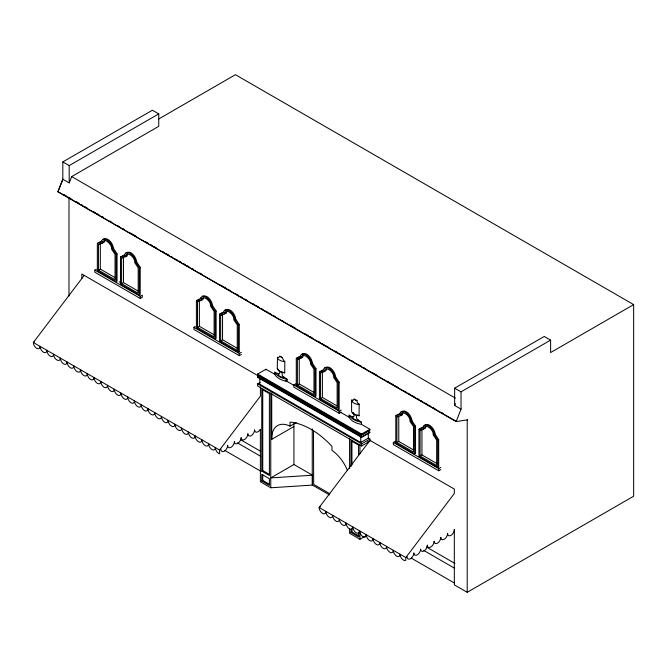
<?xml version="1.0" encoding="UTF-8"?>
<svg xmlns="http://www.w3.org/2000/svg" width="667" height="667" viewBox="0 0 667 667"><rect width="100%" height="100%" fill="white"/><g stroke="black" fill="none" stroke-linecap="round" stroke-linejoin="round"><path stroke-width="1" d="M101.934 243.547C103.385 236.16 112.423 244.364 111.539 249.091L115.032 254.219L115.032 279.765L98.441 270.185L98.441 244.639L103.81 242.463L105.211 239.586M125.096 257.037C126.547 249.65 135.593 257.854 134.701 262.581L138.194 267.709L138.194 293.255L121.602 283.675L121.602 258.129L126.972 255.953L127.614 253.718M200.909 298.816L201.017 297.991M201 300.742C202.451 293.355 211.489 301.559 210.605 306.286L214.099 311.414L214.099 336.96L197.507 327.38L197.507 301.834L202.876 299.658L203.518 297.424M224.162 314.232C225.613 306.845 234.659 315.049 233.767 319.776L237.26 324.904L237.26 350.45L220.669 340.87L220.669 315.324L226.038 313.148L227.447 310.272M300.875 358.404C302.326 351.017 311.364 359.221 310.48 363.949L313.974 369.076L313.974 394.622L297.382 385.042L297.382 359.496L302.743 357.32L303.385 355.086M324.037 371.886C325.488 364.507 334.526 372.711 333.642 377.43L337.135 382.566L337.135 408.112L320.544 398.532L320.544 372.986L325.913 370.81L326.555 368.576M400.4 415.858C401.851 408.479 410.889 416.683 410.005 421.411L413.498 426.538L413.498 452.084L396.907 442.504L396.907 416.958L402.276 414.782L402.918 412.548M423.562 429.348C425.012 421.969 434.059 430.173 433.166 434.892L436.66 440.028L436.66 465.574L420.068 455.995L420.068 430.448L425.438 428.272L426.08 426.038M359.18 403.902L359.063 415.766L358.212 415.283A3.177 1.834 60 0 0 357.729 415.174M284.809 361.231L284.734 372.853L283.884 372.361M283.95 377.038L287.093 379.306L287.093 381.441A18.292 10.564 0 0 1 274.796 374.337L265.966 369.235L257.637 374.045L257.637 374.871L361.597 434.901L369.927 430.09L369.927 429.256L361.431 424.354A18.292 10.564 0 0 1 349.133 417.25L340.145 412.064M358.287 419.96L361.431 422.228L361.431 424.354M57.954 191.737L62.856 179.206L57.954 191.737L456.228 421.319M69.193 182.9L71.686 176.588L158.746 126.321L158.746 113.899L152.376 110.222L62.823 161.923L62.823 179.223L69.193 182.9L69.193 165.599L158.746 113.899M455.394 403.652L454.644 405.478L454.644 388.177L544.23 336.46L550.6 340.128L550.6 352.56L633.65 304.611L633.65 496.206L467.208 592.304L454.327 584.867L454.327 529.531A4.769 2.751 -60 0 1 450.959 535.368A4.769 2.751 -60 0 1 447.59 533.425A4.769 2.751 -60 0 1 444.222 539.261A4.769 2.751 -60 0 1 440.845 537.319A4.769 2.751 -60 0 1 437.477 543.155A4.769 2.751 -60 0 1 434.109 541.212A4.769 2.751 -60 0 1 430.74 547.048A4.769 2.751 -60 0 1 427.364 545.097A4.769 2.751 -60 0 1 423.995 550.942A4.769 2.751 -60 0 1 420.627 548.991A4.769 2.751 -60 0 1 417.259 554.827A4.769 2.751 -60 0 1 413.882 552.885A4.769 2.751 -60 0 1 410.513 558.721A4.769 2.751 -60 0 1 407.145 556.778L405.819 557.537L405.786 560.272A4.769 2.751 60 0 1 402.109 558.996A4.769 2.751 60 0 1 400.025 554.202A4.769 2.751 60 0 1 396.657 556.145A4.769 2.751 60 0 1 393.288 550.308A4.769 2.751 60 0 1 389.92 552.251A4.769 2.751 60 0 1 386.543 546.415A4.769 2.751 60 0 1 383.175 548.357A4.769 2.751 60 0 1 379.806 542.521A4.769 2.751 60 0 1 376.438 544.472A4.769 2.751 60 0 1 373.07 538.628A4.769 2.751 60 0 1 369.693 540.578A4.769 2.751 60 0 1 366.325 534.742A4.769 2.751 60 0 1 362.956 536.685A4.769 2.751 60 0 1 359.588 530.849A4.769 2.751 60 0 1 356.211 532.791A4.769 2.751 60 0 1 352.843 526.955A4.769 2.751 60 0 1 349.475 528.906A4.769 2.751 60 0 1 346.106 523.061A4.769 2.751 60 0 1 342.73 525.012A4.769 2.751 60 0 1 339.361 519.176A4.769 2.751 60 0 1 335.993 521.119A4.769 2.751 60 0 1 332.625 515.283A4.769 2.751 60 0 1 329.248 517.225A4.769 2.751 60 0 1 325.88 511.389A4.769 2.751 60 0 1 322.511 513.332A4.769 2.751 60 0 1 319.143 507.495L369.443 441.095M467.208 592.304L467.208 420.085L467.725 419.785L456.12 421.611L461.047 409.129L454.644 405.478M423.587 426.597C427.372 420.302 435.159 429.206 435.101 434.134L438.678 439.636L438.678 466.942L437.76 467.475L418.968 456.628L418.968 429.323L422.553 427.956C425.062 420.185 434.609 429.431 434.175 434.667L437.76 440.17L437.76 467.475M84.242 275.304L33.35 342.496A4.769 2.751 60 0 0 36.718 348.332A4.769 2.751 60 0 0 40.087 346.39A4.769 2.751 60 0 0 43.463 352.226A4.769 2.751 60 0 0 46.832 350.283A4.769 2.751 60 0 0 50.2 356.12A4.769 2.751 60 0 0 53.568 354.177A4.769 2.751 60 0 0 56.945 360.013A4.769 2.751 60 0 0 60.313 358.062A4.769 2.751 60 0 0 63.682 363.899A4.769 2.751 60 0 0 67.05 361.956A4.769 2.751 60 0 0 70.427 367.792A4.769 2.751 60 0 0 73.795 365.849A4.769 2.751 60 0 0 77.164 371.686A4.769 2.751 60 0 0 80.532 369.743A4.769 2.751 60 0 0 83.909 375.579A4.769 2.751 60 0 0 87.277 373.628A4.769 2.751 60 0 0 90.645 379.473A4.769 2.751 60 0 0 94.014 377.522A4.769 2.751 60 0 0 97.39 383.358A4.769 2.751 60 0 0 100.759 381.416A4.769 2.751 60 0 0 104.127 387.252A4.769 2.751 60 0 0 107.495 385.309A4.769 2.751 60 0 0 110.872 391.145A4.769 2.751 60 0 0 114.24 389.203A4.769 2.751 60 0 0 117.609 395.039A4.769 2.751 60 0 0 120.977 393.088A4.769 2.751 60 0 0 124.354 398.924A4.769 2.751 60 0 0 127.722 396.982A4.769 2.751 60 0 0 131.091 402.818A4.769 2.751 60 0 0 134.459 400.875A4.769 2.751 60 0 0 137.836 406.712A4.769 2.751 60 0 0 141.204 404.769A4.769 2.751 60 0 0 144.572 410.605A4.769 2.751 60 0 0 147.941 408.654A4.769 2.751 60 0 0 151.309 414.499A4.769 2.751 60 0 0 154.686 412.548A4.769 2.751 60 0 0 158.054 418.384A4.769 2.751 60 0 0 161.422 416.441A4.769 2.751 60 0 0 164.791 422.278A4.769 2.751 60 0 0 168.167 420.335A4.769 2.751 60 0 0 171.536 426.171A4.769 2.751 60 0 0 174.904 424.22A4.769 2.751 60 0 0 178.272 430.065A4.769 2.751 60 0 0 181.649 428.114A4.769 2.751 60 0 0 185.017 433.95A4.769 2.751 60 0 0 188.386 432.008A4.769 2.751 60 0 0 191.754 437.844A4.769 2.751 60 0 0 195.131 435.901A4.769 2.751 60 0 0 198.499 441.737A4.769 2.751 60 0 0 201.868 439.795A4.769 2.751 60 0 0 205.236 445.631A4.769 2.751 60 0 0 208.613 443.68A4.769 2.751 60 0 0 211.981 449.525A4.769 2.751 60 0 0 215.349 447.574A4.769 2.751 60 0 0 219.593 453.785L219.585 450.017L260.397 396.14L260.397 386.835M353.051 416.391L352.359 416.983L349.133 415.124L349.133 417.25M102.56 239.561C107.62 236.018 113.056 243.638 113.473 248.332L117.05 253.835L117.05 281.132L116.133 281.666L97.34 270.819L97.34 243.522L99.566 242.079L101.851 241.621M125.721 253.051C130.782 249.508 136.218 257.128 136.635 261.814L140.22 267.325L140.22 294.622L139.295 295.156L120.51 284.309L120.51 257.012L124.087 255.636C126.597 247.866 136.143 257.112 135.709 262.348L139.295 267.851L139.295 295.156M224.787 310.247C229.848 306.703 235.284 314.324 235.701 319.009L239.278 324.521L239.278 351.817L238.361 352.351L219.576 341.504L219.576 314.199L223.153 312.831C225.663 305.061 235.209 314.307 234.776 319.543L238.361 325.046L238.361 352.351M301.492 354.419C306.553 350.875 311.998 358.496 312.406 363.182L315.991 368.693L315.991 395.99L315.066 396.523L296.281 385.676L296.281 358.379L299.867 357.003C302.368 349.233 311.923 358.479 311.489 363.715L315.066 369.218L315.066 396.523M324.654 367.909C329.715 364.365 335.159 371.986 335.576 376.672L339.153 382.174L339.153 409.48L338.236 410.013L319.443 399.166L319.443 371.861L323.028 370.493C325.529 362.723 335.084 371.969 334.651 377.205L338.236 382.708L338.236 410.013M401.017 411.881C406.078 408.337 411.522 415.958 411.939 420.644L415.516 426.155L415.516 453.452L414.599 453.985L395.806 443.138L395.806 415.833L398.032 414.39L400.308 413.932M121.602 258.129L124.429 256.386M215.199 338.861L196.406 328.014L196.406 300.717L199.992 299.341C202.493 291.571 212.048 300.817 211.614 306.053L215.199 311.564L215.199 338.861L216.116 338.327L216.116 311.03L212.54 305.528C211.914 300.9 207.854 294.772 202.568 295.965M297.382 359.496L300.2 357.754M352.259 399.908L351.601 400.25L351.601 411.464A8.504 4.911 0 0 0 359.063 415.766M278.389 373.828L274.796 372.211L274.796 374.337M158.629 119.043L235.426 74.696L633.65 304.611M97.34 243.522L98.266 242.988M98.441 244.639L100.317 243.563L100.317 269.109L115.158 277.68M116.133 281.666L116.133 254.369L112.548 248.858L113.473 248.332M116.133 254.369L117.05 253.835M94.872 270.127L140.245 296.323L142.321 295.122L142.321 297.257L140.245 298.449L94.872 272.253L94.872 270.127L96.256 269.326M120.51 257.012L124.054 255.153M98.441 270.185L100.317 269.109M135.709 262.348L136.635 261.814M139.295 267.851L140.22 267.325M121.602 283.675L123.478 282.591L138.319 291.162M34.501 341.829L33.35 342.496L219.585 450.017L220.91 449.258A4.769 2.751 -60 0 0 224.279 451.2A4.769 2.751 -60 0 0 227.647 445.364A4.769 2.751 -60 0 0 231.024 447.307A4.769 2.751 -60 0 0 234.392 441.471A4.769 2.751 -60 0 0 237.76 443.413A4.769 2.751 -60 0 0 241.129 437.577A4.769 2.751 -60 0 0 244.506 439.528A4.769 2.751 -60 0 0 247.874 433.692A4.769 2.751 -60 0 0 251.242 435.634A4.769 2.751 -60 0 0 254.611 429.798A4.769 2.751 -60 0 0 256.695 432.191A4.769 2.751 -60 0 0 260.363 429.223L260.397 481.791L270.769 487.777L312.448 485.092L312.448 475.212L293.93 464.524L270.769 477.897L312.448 475.212M196.406 300.717L199.958 298.858M197.507 301.834L199.383 300.759L199.383 326.305L214.224 334.876M211.614 306.053L212.54 305.528M215.199 311.564L216.116 311.03M241.387 354.452L239.311 355.644L193.939 329.448L193.939 327.322L195.323 326.522M219.576 314.199L221.794 312.765L224.079 312.298M197.507 327.38L199.383 326.305M220.669 315.324L222.545 314.24L222.545 339.786L237.385 348.357M234.776 319.543L235.701 319.009M238.361 325.046L239.278 324.521M220.669 340.87L222.545 339.786M193.939 327.322L239.311 353.518L241.387 352.318M259.797 377.155L360.764 435.443L368.309 431.09L369.927 432.583L361.597 437.394L257.637 377.372L257.637 376.805L260.138 375.363M257.637 377.372L260.138 375.93M296.281 358.379L298.499 356.937L300.784 356.47M259.797 378.648L259.797 384.209L360.764 442.504L368.309 438.144L369.927 439.078L369.927 441.179L361.597 445.99L257.637 385.968L257.637 383.858L260.138 382.416M311.489 363.715L312.406 363.182M315.066 369.218L315.991 368.693M341.262 412.106L339.186 413.307L293.813 387.11L293.813 384.984L295.881 383.783M319.443 371.861L322.995 370.002M296.281 385.676L297.207 385.142M297.382 385.042L299.25 383.959L314.099 392.529M320.544 372.986L322.411 371.903L322.411 397.449L337.26 406.02M334.651 377.205L335.576 376.672M338.236 382.708L339.153 382.174M320.544 398.532L322.411 397.449M271.727 393.288L271.727 439.336A28.172 16.266 60 0 1 290.045 426.146L296.265 422.553M271.727 439.336L293.93 426.513A28.172 16.266 60 0 1 294.005 423.628M293.813 384.984L339.186 411.18L341.262 409.98M261.764 471.119L269.393 475.521L269.393 393.613L261.764 389.211L261.764 471.119L262.748 470.552L269.526 474.47M261.764 480.999L269.393 485.401L269.393 478.689L261.764 474.287L261.764 480.999L262.748 480.432L269.526 484.35M257.637 374.045L361.597 434.067L369.927 429.256M395.806 415.833L396.732 415.308M257.637 376.805L361.597 436.827L369.927 432.016M396.907 416.958L398.774 415.875L398.774 441.421L413.623 449.992M257.637 383.858L361.597 443.88L369.927 439.078M454.644 388.177L461.014 391.854L550.6 340.128M414.599 453.985L414.599 426.68L411.014 421.177L411.939 420.644M414.599 426.68L415.516 426.155M440.787 469.568L438.711 470.769L393.338 444.572L393.338 442.446L395.414 441.246M418.968 429.323L421.194 427.881L423.478 427.422M395.806 443.138L396.732 442.605M396.907 442.504L398.774 441.421M420.068 430.448L421.944 429.365L421.944 454.911L436.785 463.482M461.047 409.129L461.014 391.854M434.175 434.667L435.101 434.134M320.468 506.728L319.143 507.495L405.819 557.537L454.327 493.497L454.327 489.069L369.927 440.337M437.76 440.17L438.678 439.636M420.068 455.995L421.944 454.911M393.338 442.446L438.711 468.643L440.787 467.442M350.95 529.615L350.95 532.491L351.934 531.924L359.563 536.326M349.583 528.339L349.583 533.283L359.955 539.269L365.9 535.834M277.497 357.254L277.272 368.543A8.504 4.911 0 0 0 284.734 372.853M98.641 242.613L100.925 242.146C103.435 234.375 112.981 243.622 112.548 248.858M397.107 414.924L399.391 414.465C401.893 406.695 411.447 415.941 411.014 421.177M358.212 415.283L357.579 415.191M102.443 242.521L103.81 242.463M125.604 256.011L126.972 255.953M224.671 313.207L226.038 313.148M400.909 414.841L402.276 414.782M352.359 400.692L351.601 400.25L352.426 400.442A3.935 2.268 60 0 0 353.96 399.066L356.762 400.625A5.178 2.993 60 0 0 359.063 404.561L358.212 404.069M62.823 161.923L69.193 165.599M71.686 176.588L455.369 398.107M63.849 194.531L66.55 196.09M68.351 197.132L71.052 198.691M76.463 201.818L79.165 203.377M80.965 204.419L82.766 205.453M84.567 206.495L87.269 208.054M93.58 211.697L95.381 212.74M97.182 213.782L98.983 214.816M101.684 216.383L103.485 217.417M109.797 221.06L111.597 222.103M117.901 225.746L119.701 226.78M122.411 228.347L124.212 229.381M130.515 233.025L135.926 236.143M145.831 241.871L148.533 243.43M150.342 244.472L152.143 245.506M153.944 246.548L156.645 248.107M162.948 251.751L164.749 252.793M166.558 253.835L169.26 255.394M171.06 256.428L172.861 257.47M175.563 259.029L177.364 260.072M179.165 261.114L180.974 262.156M183.675 263.715L185.476 264.757M187.277 265.791L189.078 266.833M191.779 268.392L193.58 269.435M199.892 273.078L201.692 274.12M220.61 285.042L226.021 288.161M227.822 289.203L230.524 290.762M235.926 293.88L238.628 295.448M240.437 296.482L242.238 297.524M244.939 299.083L246.74 300.125M253.043 303.768L254.852 304.811M256.653 305.845L258.454 306.887M261.156 308.446L262.956 309.488M265.658 311.047L267.459 312.089M269.268 313.131L271.069 314.174M273.77 315.733L275.571 316.767M281.874 320.41L283.675 321.452M289.987 325.096L295.389 328.214M305.303 333.934L308.004 335.493M309.805 336.535L312.506 338.094M317.917 341.221L320.619 342.78M322.419 343.822L324.22 344.856M326.021 345.898L328.731 347.457M335.034 351.1L336.835 352.143M338.636 353.185L340.437 354.219M343.138 355.786L344.947 356.82M351.251 360.463L353.051 361.506M359.363 365.149L361.164 366.183M363.865 367.75L365.666 368.784M371.969 372.428L377.38 375.546M387.285 381.274L389.995 382.833M391.796 383.875L393.597 384.909M395.398 385.951L398.099 387.51M404.41 391.154L406.211 392.196M408.012 393.238L410.714 394.797M412.514 395.831L414.315 396.873M417.017 398.432L418.826 399.475M420.627 400.517L422.428 401.559M425.129 403.118L426.93 404.16M428.731 405.194L430.532 406.236M433.242 407.795L435.042 408.838M441.346 412.481L443.146 413.523M57.896 191.696L456.17 421.652M277.272 368.543L278.498 369.451M119.193 281.766L120.969 282.8M236.602 350.267L239.278 351.817M285.343 380.423L293.388 385.067M259.646 376.672L81.858 274.029L81.858 278.456M260.697 378.239L262.506 379.281M265.208 380.84L267.008 381.883M268.809 382.925L270.619 383.967M273.32 385.526L275.121 386.568M277.831 388.127L279.631 389.169M281.432 390.212L283.233 391.254M285.943 392.813L291.354 395.94M294.055 397.499L295.856 398.541M297.657 399.583L303.969 403.227M305.778 404.26L308.479 405.828M310.28 406.87L316.592 410.513M318.392 411.547L323.803 414.674M326.505 416.233L328.314 417.275M331.015 418.834L336.426 421.961M342.738 425.604L349.049 429.248M350.85 430.29L352.651 431.332M355.353 432.891L357.162 433.934M240.77 439.811L260.564 451.242M426.338 546.948L454.927 563.457M329.832 493.713L313.673 484.392L313.473 430.949M329.406 494.881L312.256 484.976L312.256 428.764M237.352 442.83L260.739 456.336M423.803 550.475L454.185 568.017M224.754 450.425L260.739 471.202M411.289 558.121L454.185 582.891M350.95 532.491L358.579 536.893L358.579 532.099M352.968 412.548L353.252 412.931A3.21 1.851 60 0 1 353.252 416.992L352.359 416.983A6.887 3.977 0 0 0 358.212 420.368A3.177 1.834 60 0 1 356.461 417.4A3.177 1.834 60 0 1 357.287 415.224M438.711 468.643L438.711 470.769M368.309 433.508L368.309 438.144M367.65 441.662L367.65 443.455M361.597 434.067L361.597 434.901M361.597 436.827L361.597 437.394M361.597 443.88L361.597 445.99M360.764 433.517L360.764 435.443M360.764 436.943L360.764 442.504M359.955 444.314L359.955 453.618M359.955 532.049L359.955 539.269M358.579 455.469L358.579 445.106L350.95 440.704L350.95 466.625M351.934 440.137L351.934 465.016M351.934 528.089L351.934 531.924M349.583 438.327L349.583 468.409M339.186 411.18L339.186 413.307M299.25 358.412L299.25 383.959M293.93 426.513L293.93 464.524M290.045 426.146L290.045 422.128A75.388 43.522 60 0 1 331.958 446.331L331.958 450.342A29.156 16.833 60 0 1 347.499 470.56M270.769 392.821L270.769 487.777M265.966 369.235L265.966 370.068M262.748 389.678L262.748 470.552M262.748 474.679L262.748 480.432M239.311 353.518L239.311 355.644M140.245 296.323L140.245 298.449M123.478 257.045L123.478 282.591M68.984 197.44L68.984 295.998M359.063 404.561A8.504 4.911 0 0 1 351.601 400.25M357.178 400.559A6.587 3.802 0 0 1 354.477 399.166M279.265 370.627A3.21 1.851 60 0 1 278.914 374.07L278.022 374.07A6.887 3.977 0 0 0 283.884 377.455A3.177 1.834 60 0 1 282.124 374.487A3.177 1.834 60 0 1 282.95 372.311M287.093 379.306A18.292 10.564 0 0 1 274.796 372.211M283.25 372.269A6.512 3.76 0 0 1 280.24 371.286M279.765 370.985A6.512 3.76 0 0 1 279.356 370.66M361.431 422.228A18.292 10.564 0 0 1 349.133 415.124M356.27 414.907A6.512 3.76 0 0 1 355.094 414.474M354.569 414.199A6.512 3.76 0 0 1 354.102 413.899M353.693 413.573A6.512 3.76 0 0 1 353.352 413.223M353.068 412.848A6.512 3.76 0 0 1 352.86 412.464M282.208 357.437A6.587 3.802 0 0 1 280.148 356.245M278.089 357.529L277.272 357.337A8.504 4.911 0 0 0 284.734 361.647A5.178 2.993 60 0 1 282.424 357.704L279.623 356.145A3.935 2.268 60 0 1 278.089 357.529"/></g></svg>
